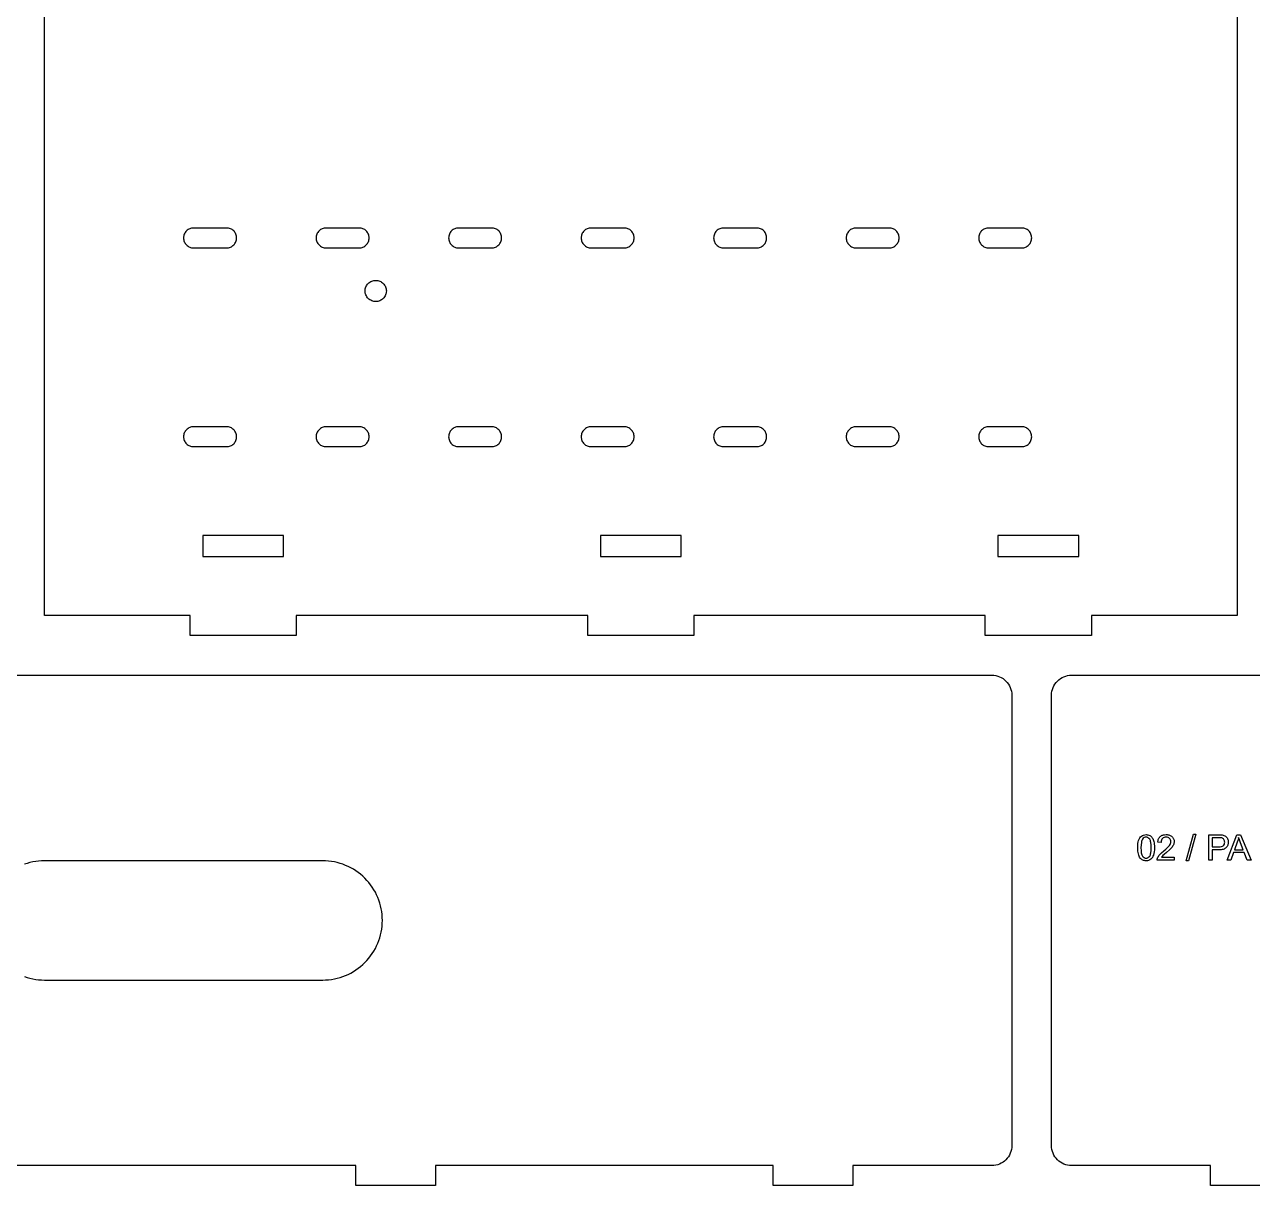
# Model space of a CAD drawing. Header units: millimetres. Extents: x 6 to 594, y -378 to -6.
# Drawn here: x 189 to 374.3, y -369 to -193.8 of the extents above; entities that cross this region are included whole.
import ezdxf

# ---------------------------------------------------------------- set-up
doc = ezdxf.new("R2010")
doc.units = ezdxf.units.MM
for name, color, linetype in [('cut_inner', 7, 'Continuous'), ('cut_outer', 7, 'Continuous'), ('engrave', 5, 'Continuous')]:
    doc.layers.add(name, color=color, linetype=linetype)

msp = doc.modelspace()

# ---------------------------------------------------------------- linework, layer by layer
at = {"layer": 'cut_inner'}
for points in [[(214.5, -227.5), (219.5, -227.5), (219.65, -227.49), (219.79, -227.47), (219.94, -227.44), (220.07, -227.39), (220.21, -227.32), (220.33, -227.25), (220.45, -227.16), (220.56, -227.06), (220.66, -226.95), (220.75, -226.83), (220.82, -226.71), (220.89, -226.57), (220.94, -226.44), (220.97, -226.29), (220.99, -226.15), (221, -226), (221, -226), (220.99, -225.85), (220.97, -225.71), (220.94, -225.56), (220.89, -225.43), (220.82, -225.29), (220.75, -225.17), (220.66, -225.05), (220.56, -224.94), (220.45, -224.84), (220.33, -224.75), (220.21, -224.68), (220.07, -224.61), (219.94, -224.56), (219.79, -224.53), (219.65, -224.51), (219.5, -224.5), (214.5, -224.5), (214.35, -224.51), (214.21, -224.53), (214.06, -224.56), (213.93, -224.61), (213.79, -224.68), (213.67, -224.75), (213.55, -224.84), (213.44, -224.94), (213.34, -225.05), (213.25, -225.17), (213.18, -225.29), (213.11, -225.43), (213.06, -225.56), (213.03, -225.71), (213.01, -225.85), (213, -226), (213, -226), (213.01, -226.15), (213.03, -226.29), (213.06, -226.44), (213.11, -226.57), (213.18, -226.71), (213.25, -226.83), (213.34, -226.95), (213.44, -227.06), (213.55, -227.16), (213.67, -227.25), (213.79, -227.32), (213.93, -227.39), (214.06, -227.44), (214.21, -227.47), (214.35, -227.49), (214.5, -227.5)], [(234.5, -227.5), (239.5, -227.5), (239.65, -227.49), (239.79, -227.47), (239.94, -227.44), (240.07, -227.39), (240.21, -227.32), (240.33, -227.25), (240.45, -227.16), (240.56, -227.06), (240.66, -226.95), (240.75, -226.83), (240.82, -226.71), (240.89, -226.57), (240.94, -226.44), (240.97, -226.29), (240.99, -226.15), (241, -226), (241, -226), (240.99, -225.85), (240.97, -225.71), (240.94, -225.56), (240.89, -225.43), (240.82, -225.29), (240.75, -225.17), (240.66, -225.05), (240.56, -224.94), (240.45, -224.84), (240.33, -224.75), (240.21, -224.68), (240.07, -224.61), (239.94, -224.56), (239.79, -224.53), (239.65, -224.51), (239.5, -224.5), (234.5, -224.5), (234.35, -224.51), (234.21, -224.53), (234.06, -224.56), (233.93, -224.61), (233.79, -224.68), (233.67, -224.75), (233.55, -224.84), (233.44, -224.94), (233.34, -225.05), (233.25, -225.17), (233.18, -225.29), (233.11, -225.43), (233.06, -225.56), (233.03, -225.71), (233.01, -225.85), (233, -226), (233, -226), (233.01, -226.15), (233.03, -226.29), (233.06, -226.44), (233.11, -226.57), (233.18, -226.71), (233.25, -226.83), (233.34, -226.95), (233.44, -227.06), (233.55, -227.16), (233.67, -227.25), (233.79, -227.32), (233.93, -227.39), (234.06, -227.44), (234.21, -227.47), (234.35, -227.49), (234.5, -227.5)], [(254.5, -227.5), (259.5, -227.5), (259.65, -227.49), (259.79, -227.47), (259.94, -227.44), (260.07, -227.39), (260.21, -227.32), (260.33, -227.25), (260.45, -227.16), (260.56, -227.06), (260.66, -226.95), (260.75, -226.83), (260.82, -226.71), (260.89, -226.57), (260.94, -226.44), (260.97, -226.29), (260.99, -226.15), (261, -226), (261, -226), (260.99, -225.85), (260.97, -225.71), (260.94, -225.56), (260.89, -225.43), (260.82, -225.29), (260.75, -225.17), (260.66, -225.05), (260.56, -224.94), (260.45, -224.84), (260.33, -224.75), (260.21, -224.68), (260.07, -224.61), (259.94, -224.56), (259.79, -224.53), (259.65, -224.51), (259.5, -224.5), (254.5, -224.5), (254.35, -224.51), (254.21, -224.53), (254.06, -224.56), (253.93, -224.61), (253.79, -224.68), (253.67, -224.75), (253.55, -224.84), (253.44, -224.94), (253.34, -225.05), (253.25, -225.17), (253.18, -225.29), (253.11, -225.43), (253.06, -225.56), (253.03, -225.71), (253.01, -225.85), (253, -226), (253, -226), (253.01, -226.15), (253.03, -226.29), (253.06, -226.44), (253.11, -226.57), (253.18, -226.71), (253.25, -226.83), (253.34, -226.95), (253.44, -227.06), (253.55, -227.16), (253.67, -227.25), (253.79, -227.32), (253.93, -227.39), (254.06, -227.44), (254.21, -227.47), (254.35, -227.49), (254.5, -227.5)], [(274.5, -227.5), (279.5, -227.5), (279.65, -227.49), (279.79, -227.47), (279.94, -227.44), (280.07, -227.39), (280.21, -227.32), (280.33, -227.25), (280.45, -227.16), (280.56, -227.06), (280.66, -226.95), (280.75, -226.83), (280.82, -226.71), (280.89, -226.57), (280.94, -226.44), (280.97, -226.29), (280.99, -226.15), (281, -226), (281, -226), (280.99, -225.85), (280.97, -225.71), (280.94, -225.56), (280.89, -225.43), (280.82, -225.29), (280.75, -225.17), (280.66, -225.05), (280.56, -224.94), (280.45, -224.84), (280.33, -224.75), (280.21, -224.68), (280.07, -224.61), (279.94, -224.56), (279.79, -224.53), (279.65, -224.51), (279.5, -224.5), (274.5, -224.5), (274.35, -224.51), (274.21, -224.53), (274.06, -224.56), (273.93, -224.61), (273.79, -224.68), (273.67, -224.75), (273.55, -224.84), (273.44, -224.94), (273.34, -225.05), (273.25, -225.17), (273.18, -225.29), (273.11, -225.43), (273.06, -225.56), (273.03, -225.71), (273.01, -225.85), (273, -226), (273, -226), (273.01, -226.15), (273.03, -226.29), (273.06, -226.44), (273.11, -226.57), (273.18, -226.71), (273.25, -226.83), (273.34, -226.95), (273.44, -227.06), (273.55, -227.16), (273.67, -227.25), (273.79, -227.32), (273.93, -227.39), (274.06, -227.44), (274.21, -227.47), (274.35, -227.49), (274.5, -227.5)], [(294.5, -227.5), (299.5, -227.5), (299.65, -227.49), (299.79, -227.47), (299.94, -227.44), (300.07, -227.39), (300.21, -227.32), (300.33, -227.25), (300.45, -227.16), (300.56, -227.06), (300.66, -226.95), (300.75, -226.83), (300.82, -226.71), (300.89, -226.57), (300.94, -226.44), (300.97, -226.29), (300.99, -226.15), (301, -226), (301, -226), (300.99, -225.85), (300.97, -225.71), (300.94, -225.56), (300.89, -225.43), (300.82, -225.29), (300.75, -225.17), (300.66, -225.05), (300.56, -224.94), (300.45, -224.84), (300.33, -224.75), (300.21, -224.68), (300.07, -224.61), (299.94, -224.56), (299.79, -224.53), (299.65, -224.51), (299.5, -224.5), (294.5, -224.5), (294.35, -224.51), (294.21, -224.53), (294.06, -224.56), (293.93, -224.61), (293.79, -224.68), (293.67, -224.75), (293.55, -224.84), (293.44, -224.94), (293.34, -225.05), (293.25, -225.17), (293.18, -225.29), (293.11, -225.43), (293.06, -225.56), (293.03, -225.71), (293.01, -225.85), (293, -226), (293, -226), (293.01, -226.15), (293.03, -226.29), (293.06, -226.44), (293.11, -226.57), (293.18, -226.71), (293.25, -226.83), (293.34, -226.95), (293.44, -227.06), (293.55, -227.16), (293.67, -227.25), (293.79, -227.32), (293.93, -227.39), (294.06, -227.44), (294.21, -227.47), (294.35, -227.49), (294.5, -227.5)], [(314.5, -227.5), (319.5, -227.5), (319.65, -227.49), (319.79, -227.47), (319.94, -227.44), (320.07, -227.39), (320.21, -227.32), (320.33, -227.25), (320.45, -227.16), (320.56, -227.06), (320.66, -226.95), (320.75, -226.83), (320.82, -226.71), (320.89, -226.57), (320.94, -226.44), (320.97, -226.29), (320.99, -226.15), (321, -226), (321, -226), (320.99, -225.85), (320.97, -225.71), (320.94, -225.56), (320.89, -225.43), (320.82, -225.29), (320.75, -225.17), (320.66, -225.05), (320.56, -224.94), (320.45, -224.84), (320.33, -224.75), (320.21, -224.68), (320.07, -224.61), (319.94, -224.56), (319.79, -224.53), (319.65, -224.51), (319.5, -224.5), (314.5, -224.5), (314.35, -224.51), (314.21, -224.53), (314.06, -224.56), (313.93, -224.61), (313.79, -224.68), (313.67, -224.75), (313.55, -224.84), (313.44, -224.94), (313.34, -225.05), (313.25, -225.17), (313.18, -225.29), (313.11, -225.43), (313.06, -225.56), (313.03, -225.71), (313.01, -225.85), (313, -226), (313, -226), (313.01, -226.15), (313.03, -226.29), (313.06, -226.44), (313.11, -226.57), (313.18, -226.71), (313.25, -226.83), (313.34, -226.95), (313.44, -227.06), (313.55, -227.16), (313.67, -227.25), (313.79, -227.32), (313.93, -227.39), (314.06, -227.44), (314.21, -227.47), (314.35, -227.49), (314.5, -227.5)], [(334.5, -227.5), (339.5, -227.5), (339.65, -227.49), (339.79, -227.47), (339.94, -227.44), (340.07, -227.39), (340.21, -227.32), (340.33, -227.25), (340.45, -227.16), (340.56, -227.06), (340.66, -226.95), (340.75, -226.83), (340.82, -226.71), (340.89, -226.57), (340.94, -226.44), (340.97, -226.29), (340.99, -226.15), (341, -226), (341, -226), (340.99, -225.85), (340.97, -225.71), (340.94, -225.56), (340.89, -225.43), (340.82, -225.29), (340.75, -225.17), (340.66, -225.05), (340.56, -224.94), (340.45, -224.84), (340.33, -224.75), (340.21, -224.68), (340.07, -224.61), (339.94, -224.56), (339.79, -224.53), (339.65, -224.51), (339.5, -224.5), (334.5, -224.5), (334.35, -224.51), (334.21, -224.53), (334.06, -224.56), (333.93, -224.61), (333.79, -224.68), (333.67, -224.75), (333.55, -224.84), (333.44, -224.94), (333.34, -225.05), (333.25, -225.17), (333.18, -225.29), (333.11, -225.43), (333.06, -225.56), (333.03, -225.71), (333.01, -225.85), (333, -226), (333, -226), (333.01, -226.15), (333.03, -226.29), (333.06, -226.44), (333.11, -226.57), (333.18, -226.71), (333.25, -226.83), (333.34, -226.95), (333.44, -227.06), (333.55, -227.16), (333.67, -227.25), (333.79, -227.32), (333.93, -227.39), (334.06, -227.44), (334.21, -227.47), (334.35, -227.49), (334.5, -227.5)], [(240.4, -234), (240.41, -233.84), (240.43, -233.69), (240.47, -233.54), (240.52, -233.39), (240.59, -233.25), (240.67, -233.11), (240.76, -232.98), (240.87, -232.87), (240.98, -232.76), (241.11, -232.67), (241.25, -232.59), (241.39, -232.52), (241.54, -232.47), (241.69, -232.43), (241.84, -232.41), (242, -232.4), (242.16, -232.41), (242.31, -232.43), (242.46, -232.47), (242.61, -232.52), (242.75, -232.59), (242.89, -232.67), (243.02, -232.76), (243.13, -232.87), (243.24, -232.98), (243.33, -233.11), (243.41, -233.25), (243.48, -233.39), (243.53, -233.54), (243.57, -233.69), (243.59, -233.84), (243.6, -234), (243.59, -234.16), (243.57, -234.31), (243.53, -234.46), (243.48, -234.61), (243.41, -234.75), (243.33, -234.89), (243.24, -235.02), (243.13, -235.13), (243.02, -235.24), (242.89, -235.33), (242.75, -235.41), (242.61, -235.48), (242.46, -235.53), (242.31, -235.57), (242.16, -235.59), (242, -235.6), (241.84, -235.59), (241.69, -235.57), (241.54, -235.53), (241.39, -235.48), (241.25, -235.41), (241.11, -235.33), (240.98, -235.24), (240.87, -235.13), (240.76, -235.02), (240.67, -234.89), (240.59, -234.75), (240.52, -234.61), (240.47, -234.46), (240.43, -234.31), (240.41, -234.16), (240.4, -234)], [(214.5, -257.5), (219.5, -257.5), (219.65, -257.49), (219.79, -257.47), (219.94, -257.44), (220.07, -257.39), (220.21, -257.32), (220.33, -257.25), (220.45, -257.16), (220.56, -257.06), (220.66, -256.95), (220.75, -256.83), (220.82, -256.71), (220.89, -256.57), (220.94, -256.44), (220.97, -256.29), (220.99, -256.15), (221, -256), (221, -256), (220.99, -255.85), (220.97, -255.71), (220.94, -255.56), (220.89, -255.43), (220.82, -255.29), (220.75, -255.17), (220.66, -255.05), (220.56, -254.94), (220.45, -254.84), (220.33, -254.75), (220.21, -254.68), (220.07, -254.61), (219.94, -254.56), (219.79, -254.53), (219.65, -254.51), (219.5, -254.5), (214.5, -254.5), (214.35, -254.51), (214.21, -254.53), (214.06, -254.56), (213.93, -254.61), (213.79, -254.68), (213.67, -254.75), (213.55, -254.84), (213.44, -254.94), (213.34, -255.05), (213.25, -255.17), (213.18, -255.29), (213.11, -255.43), (213.06, -255.56), (213.03, -255.71), (213.01, -255.85), (213, -256), (213, -256), (213.01, -256.15), (213.03, -256.29), (213.06, -256.44), (213.11, -256.57), (213.18, -256.71), (213.25, -256.83), (213.34, -256.95), (213.44, -257.06), (213.55, -257.16), (213.67, -257.25), (213.79, -257.32), (213.93, -257.39), (214.06, -257.44), (214.21, -257.47), (214.35, -257.49), (214.5, -257.5)], [(234.5, -257.5), (239.5, -257.5), (239.65, -257.49), (239.79, -257.47), (239.94, -257.44), (240.07, -257.39), (240.21, -257.32), (240.33, -257.25), (240.45, -257.16), (240.56, -257.06), (240.66, -256.95), (240.75, -256.83), (240.82, -256.71), (240.89, -256.57), (240.94, -256.44), (240.97, -256.29), (240.99, -256.15), (241, -256), (241, -256), (240.99, -255.85), (240.97, -255.71), (240.94, -255.56), (240.89, -255.43), (240.82, -255.29), (240.75, -255.17), (240.66, -255.05), (240.56, -254.94), (240.45, -254.84), (240.33, -254.75), (240.21, -254.68), (240.07, -254.61), (239.94, -254.56), (239.79, -254.53), (239.65, -254.51), (239.5, -254.5), (234.5, -254.5), (234.35, -254.51), (234.21, -254.53), (234.06, -254.56), (233.93, -254.61), (233.79, -254.68), (233.67, -254.75), (233.55, -254.84), (233.44, -254.94), (233.34, -255.05), (233.25, -255.17), (233.18, -255.29), (233.11, -255.43), (233.06, -255.56), (233.03, -255.71), (233.01, -255.85), (233, -256), (233, -256), (233.01, -256.15), (233.03, -256.29), (233.06, -256.44), (233.11, -256.57), (233.18, -256.71), (233.25, -256.83), (233.34, -256.95), (233.44, -257.06), (233.55, -257.16), (233.67, -257.25), (233.79, -257.32), (233.93, -257.39), (234.06, -257.44), (234.21, -257.47), (234.35, -257.49), (234.5, -257.5)], [(254.5, -257.5), (259.5, -257.5), (259.65, -257.49), (259.79, -257.47), (259.94, -257.44), (260.07, -257.39), (260.21, -257.32), (260.33, -257.25), (260.45, -257.16), (260.56, -257.06), (260.66, -256.95), (260.75, -256.83), (260.82, -256.71), (260.89, -256.57), (260.94, -256.44), (260.97, -256.29), (260.99, -256.15), (261, -256), (261, -256), (260.99, -255.85), (260.97, -255.71), (260.94, -255.56), (260.89, -255.43), (260.82, -255.29), (260.75, -255.17), (260.66, -255.05), (260.56, -254.94), (260.45, -254.84), (260.33, -254.75), (260.21, -254.68), (260.07, -254.61), (259.94, -254.56), (259.79, -254.53), (259.65, -254.51), (259.5, -254.5), (254.5, -254.5), (254.35, -254.51), (254.21, -254.53), (254.06, -254.56), (253.93, -254.61), (253.79, -254.68), (253.67, -254.75), (253.55, -254.84), (253.44, -254.94), (253.34, -255.05), (253.25, -255.17), (253.18, -255.29), (253.11, -255.43), (253.06, -255.56), (253.03, -255.71), (253.01, -255.85), (253, -256), (253, -256), (253.01, -256.15), (253.03, -256.29), (253.06, -256.44), (253.11, -256.57), (253.18, -256.71), (253.25, -256.83), (253.34, -256.95), (253.44, -257.06), (253.55, -257.16), (253.67, -257.25), (253.79, -257.32), (253.93, -257.39), (254.06, -257.44), (254.21, -257.47), (254.35, -257.49), (254.5, -257.5)], [(274.5, -257.5), (279.5, -257.5), (279.65, -257.49), (279.79, -257.47), (279.94, -257.44), (280.07, -257.39), (280.21, -257.32), (280.33, -257.25), (280.45, -257.16), (280.56, -257.06), (280.66, -256.95), (280.75, -256.83), (280.82, -256.71), (280.89, -256.57), (280.94, -256.44), (280.97, -256.29), (280.99, -256.15), (281, -256), (281, -256), (280.99, -255.85), (280.97, -255.71), (280.94, -255.56), (280.89, -255.43), (280.82, -255.29), (280.75, -255.17), (280.66, -255.05), (280.56, -254.94), (280.45, -254.84), (280.33, -254.75), (280.21, -254.68), (280.07, -254.61), (279.94, -254.56), (279.79, -254.53), (279.65, -254.51), (279.5, -254.5), (274.5, -254.5), (274.35, -254.51), (274.21, -254.53), (274.06, -254.56), (273.93, -254.61), (273.79, -254.68), (273.67, -254.75), (273.55, -254.84), (273.44, -254.94), (273.34, -255.05), (273.25, -255.17), (273.18, -255.29), (273.11, -255.43), (273.06, -255.56), (273.03, -255.71), (273.01, -255.85), (273, -256), (273, -256), (273.01, -256.15), (273.03, -256.29), (273.06, -256.44), (273.11, -256.57), (273.18, -256.71), (273.25, -256.83), (273.34, -256.95), (273.44, -257.06), (273.55, -257.16), (273.67, -257.25), (273.79, -257.32), (273.93, -257.39), (274.06, -257.44), (274.21, -257.47), (274.35, -257.49), (274.5, -257.5)], [(294.5, -257.5), (299.5, -257.5), (299.65, -257.49), (299.79, -257.47), (299.94, -257.44), (300.07, -257.39), (300.21, -257.32), (300.33, -257.25), (300.45, -257.16), (300.56, -257.06), (300.66, -256.95), (300.75, -256.83), (300.82, -256.71), (300.89, -256.57), (300.94, -256.44), (300.97, -256.29), (300.99, -256.15), (301, -256), (301, -256), (300.99, -255.85), (300.97, -255.71), (300.94, -255.56), (300.89, -255.43), (300.82, -255.29), (300.75, -255.17), (300.66, -255.05), (300.56, -254.94), (300.45, -254.84), (300.33, -254.75), (300.21, -254.68), (300.07, -254.61), (299.94, -254.56), (299.79, -254.53), (299.65, -254.51), (299.5, -254.5), (294.5, -254.5), (294.35, -254.51), (294.21, -254.53), (294.06, -254.56), (293.93, -254.61), (293.79, -254.68), (293.67, -254.75), (293.55, -254.84), (293.44, -254.94), (293.34, -255.05), (293.25, -255.17), (293.18, -255.29), (293.11, -255.43), (293.06, -255.56), (293.03, -255.71), (293.01, -255.85), (293, -256), (293, -256), (293.01, -256.15), (293.03, -256.29), (293.06, -256.44), (293.11, -256.57), (293.18, -256.71), (293.25, -256.83), (293.34, -256.95), (293.44, -257.06), (293.55, -257.16), (293.67, -257.25), (293.79, -257.32), (293.93, -257.39), (294.06, -257.44), (294.21, -257.47), (294.35, -257.49), (294.5, -257.5)], [(314.5, -257.5), (319.5, -257.5), (319.65, -257.49), (319.79, -257.47), (319.94, -257.44), (320.07, -257.39), (320.21, -257.32), (320.33, -257.25), (320.45, -257.16), (320.56, -257.06), (320.66, -256.95), (320.75, -256.83), (320.82, -256.71), (320.89, -256.57), (320.94, -256.44), (320.97, -256.29), (320.99, -256.15), (321, -256), (321, -256), (320.99, -255.85), (320.97, -255.71), (320.94, -255.56), (320.89, -255.43), (320.82, -255.29), (320.75, -255.17), (320.66, -255.05), (320.56, -254.94), (320.45, -254.84), (320.33, -254.75), (320.21, -254.68), (320.07, -254.61), (319.94, -254.56), (319.79, -254.53), (319.65, -254.51), (319.5, -254.5), (314.5, -254.5), (314.35, -254.51), (314.21, -254.53), (314.06, -254.56), (313.93, -254.61), (313.79, -254.68), (313.67, -254.75), (313.55, -254.84), (313.44, -254.94), (313.34, -255.05), (313.25, -255.17), (313.18, -255.29), (313.11, -255.43), (313.06, -255.56), (313.03, -255.71), (313.01, -255.85), (313, -256), (313, -256), (313.01, -256.15), (313.03, -256.29), (313.06, -256.44), (313.11, -256.57), (313.18, -256.71), (313.25, -256.83), (313.34, -256.95), (313.44, -257.06), (313.55, -257.16), (313.67, -257.25), (313.79, -257.32), (313.93, -257.39), (314.06, -257.44), (314.21, -257.47), (314.35, -257.49), (314.5, -257.5)], [(334.5, -257.5), (339.5, -257.5), (339.65, -257.49), (339.79, -257.47), (339.94, -257.44), (340.07, -257.39), (340.21, -257.32), (340.33, -257.25), (340.45, -257.16), (340.56, -257.06), (340.66, -256.95), (340.75, -256.83), (340.82, -256.71), (340.89, -256.57), (340.94, -256.44), (340.97, -256.29), (340.99, -256.15), (341, -256), (341, -256), (340.99, -255.85), (340.97, -255.71), (340.94, -255.56), (340.89, -255.43), (340.82, -255.29), (340.75, -255.17), (340.66, -255.05), (340.56, -254.94), (340.45, -254.84), (340.33, -254.75), (340.21, -254.68), (340.07, -254.61), (339.94, -254.56), (339.79, -254.53), (339.65, -254.51), (339.5, -254.5), (334.5, -254.5), (334.35, -254.51), (334.21, -254.53), (334.06, -254.56), (333.93, -254.61), (333.79, -254.68), (333.67, -254.75), (333.55, -254.84), (333.44, -254.94), (333.34, -255.05), (333.25, -255.17), (333.18, -255.29), (333.11, -255.43), (333.06, -255.56), (333.03, -255.71), (333.01, -255.85), (333, -256), (333, -256), (333.01, -256.15), (333.03, -256.29), (333.06, -256.44), (333.11, -256.57), (333.18, -256.71), (333.25, -256.83), (333.34, -256.95), (333.44, -257.06), (333.55, -257.16), (333.67, -257.25), (333.79, -257.32), (333.93, -257.39), (334.06, -257.44), (334.21, -257.47), (334.35, -257.49), (334.5, -257.5)], [(215.9, -274.07), (228.1, -274.07), (228.1, -270.93), (215.9, -270.93)], [(275.9, -274.07), (288.1, -274.07), (288.1, -270.93), (275.9, -270.93)], [(335.9, -274.07), (348.1, -274.07), (348.1, -270.93), (335.9, -270.93)]]:
    msp.add_lwpolyline(points, close=True, dxfattribs=at)
msp.add_lwpolyline([(188.97, -337.47), (189.39, -337.61), (189.81, -337.73), (190.24, -337.83), (190.68, -337.9), (191.12, -337.96), (191.56, -337.99), (192, -338), (192, -338), (234, -338), (234.44, -337.99), (234.88, -337.96), (235.32, -337.9), (235.76, -337.83), (236.19, -337.73), (236.61, -337.61), (237.03, -337.47), (237.44, -337.31), (237.85, -337.14), (238.24, -336.94), (238.63, -336.72), (239, -336.48), (239.36, -336.23), (239.71, -335.96), (240.04, -335.67), (240.36, -335.36), (240.67, -335.04), (240.96, -334.71), (241.23, -334.36), (241.48, -334), (241.72, -333.63), (241.94, -333.24), (242.14, -332.85), (242.31, -332.44), (242.47, -332.03), (242.61, -331.61), (242.73, -331.19), (242.83, -330.76), (242.9, -330.32), (242.96, -329.88), (242.99, -329.44), (243, -329), (243, -329), (242.99, -328.56), (242.96, -328.12), (242.9, -327.68), (242.83, -327.24), (242.73, -326.81), (242.61, -326.39), (242.47, -325.97), (242.31, -325.56), (242.14, -325.15), (241.94, -324.76), (241.72, -324.37), (241.48, -324), (241.23, -323.64), (240.96, -323.29), (240.67, -322.96), (240.36, -322.64), (240.04, -322.33), (239.71, -322.04), (239.36, -321.77), (239, -321.52), (238.63, -321.28), (238.24, -321.06), (237.85, -320.86), (237.44, -320.69), (237.03, -320.53), (236.61, -320.39), (236.19, -320.27), (235.76, -320.17), (235.32, -320.1), (234.88, -320.04), (234.44, -320.01), (234, -320), (192, -320), (191.56, -320.01), (191.12, -320.04), (190.68, -320.1), (190.24, -320.17), (189.81, -320.27), (189.39, -320.39), (188.97, -320.53)], dxfattribs=at)
at = {"layer": 'cut_outer'}
for points in [[(372, -6), (372, -283), (350, -283), (350, -286), (334, -286), (334, -283), (290, -283), (290, -286), (274, -286), (274, -283), (230, -283), (230, -286), (214, -286), (214, -283), (192, -283), (192, -66)], [(91, -292), (335, -292), (335.29, -292.01), (335.59, -292.06), (335.87, -292.13), (336.15, -292.23), (336.41, -292.35), (336.67, -292.51), (336.9, -292.68), (337.12, -292.88), (337.32, -293.1), (337.49, -293.33), (337.65, -293.59), (337.77, -293.85), (337.87, -294.13), (337.94, -294.41), (337.99, -294.71), (338, -295), (338, -363), (337.99, -363.29), (337.94, -363.59), (337.87, -363.87), (337.77, -364.15), (337.65, -364.41), (337.49, -364.67), (337.32, -364.9), (337.12, -365.12), (336.9, -365.32), (336.67, -365.49), (336.41, -365.65), (336.15, -365.77), (335.87, -365.87), (335.59, -365.94), (335.29, -365.99), (335, -366), (314, -366), (314, -369), (302, -369), (302, -366), (251, -366), (251, -369), (239, -369), (239, -366), (187, -366)], [(380, -369), (368, -369), (368, -366), (347, -366), (346.71, -365.99), (346.41, -365.94), (346.13, -365.87), (345.85, -365.77), (345.59, -365.65), (345.33, -365.49), (345.1, -365.32), (344.88, -365.12), (344.68, -364.9), (344.51, -364.67), (344.35, -364.41), (344.23, -364.15), (344.13, -363.87), (344.06, -363.59), (344.01, -363.29), (344, -363), (344, -295), (344.01, -294.71), (344.06, -294.41), (344.13, -294.13), (344.23, -293.85), (344.35, -293.59), (344.51, -293.33), (344.68, -293.1), (344.88, -292.88), (345.1, -292.68), (345.33, -292.51), (345.59, -292.35), (345.85, -292.23), (346.13, -292.13), (346.41, -292.06), (346.71, -292.01), (347, -292), (591, -292)]]:
    msp.add_lwpolyline(points, dxfattribs=at)
at = {"layer": 'engrave'}
for points in [[(357, -318.03), (357.01, -317.7), (357.04, -317.41), (357.08, -317.15), (357.14, -316.92), (357.22, -316.73), (357.32, -316.55), (357.43, -316.4), (357.56, -316.28), (357.71, -316.18), (357.88, -316.11), (358.06, -316.06), (358.26, -316.05), (358.41, -316.06), (358.55, -316.08), (358.69, -316.12), (358.81, -316.18), (358.92, -316.25), (359.02, -316.33), (359.11, -316.43), (359.2, -316.54), (359.27, -316.66), (359.33, -316.8), (359.39, -316.95), (359.44, -317.11), (359.47, -317.3), (359.5, -317.51), (359.52, -317.75), (359.52, -318.03), (359.51, -318.35), (359.49, -318.64), (359.44, -318.9), (359.38, -319.13), (359.3, -319.32), (359.21, -319.5), (359.09, -319.65), (358.96, -319.77), (358.82, -319.87), (358.65, -319.94), (358.46, -319.99), (358.26, -320), (358.13, -319.99), (358, -319.97), (357.88, -319.94), (357.76, -319.9), (357.66, -319.84), (357.56, -319.77), (357.47, -319.69), (357.38, -319.6), (357.29, -319.47), (357.22, -319.32), (357.15, -319.15), (357.1, -318.96), (357.05, -318.76), (357.02, -318.53), (357.01, -318.29), (357, -318.03)], [(357.49, -318.03), (357.5, -318.46), (357.54, -318.82), (357.58, -318.97), (357.61, -319.1), (357.66, -319.21), (357.71, -319.29), (357.83, -319.43), (357.96, -319.53), (358.03, -319.57), (358.1, -319.59), (358.18, -319.6), (358.26, -319.61), (358.34, -319.6), (358.42, -319.59), (358.49, -319.56), (358.56, -319.53), (358.69, -319.43), (358.81, -319.29), (358.86, -319.2), (358.91, -319.09), (358.95, -318.97), (358.98, -318.82), (359.02, -318.46), (359.03, -318.03), (359.02, -317.59), (358.98, -317.23), (358.95, -317.08), (358.91, -316.95), (358.86, -316.85), (358.81, -316.76), (358.69, -316.62), (358.56, -316.52), (358.49, -316.49), (358.42, -316.46), (358.34, -316.45), (358.26, -316.44), (358.1, -316.46), (357.96, -316.51), (357.84, -316.6), (357.73, -316.72), (357.68, -316.82), (357.63, -316.93), (357.58, -317.07), (357.55, -317.22), (357.5, -317.59), (357.49, -318.03)], [(362.5, -319.48), (362.5, -319.93), (359.94, -319.93), (359.96, -319.77), (360, -319.6), (360.06, -319.47), (360.13, -319.34), (360.21, -319.22), (360.31, -319.09), (360.43, -318.96), (360.58, -318.82), (360.93, -318.5), (361.22, -318.26), (361.46, -318.04), (361.65, -317.85), (361.79, -317.68), (361.88, -317.54), (361.95, -317.39), (361.99, -317.25), (362.01, -317.11), (362, -316.98), (361.96, -316.85), (361.89, -316.74), (361.81, -316.64), (361.7, -316.55), (361.57, -316.49), (361.43, -316.46), (361.28, -316.44), (361.12, -316.46), (360.97, -316.49), (360.84, -316.56), (360.73, -316.65), (360.64, -316.76), (360.58, -316.89), (360.54, -317.05), (360.52, -317.22), (360.03, -317.17), (360.08, -316.91), (360.11, -316.8), (360.15, -316.69), (360.21, -316.59), (360.27, -316.5), (360.33, -316.41), (360.41, -316.34), (360.5, -316.27), (360.59, -316.21), (360.69, -316.16), (360.79, -316.12), (360.91, -316.09), (361.03, -316.07), (361.29, -316.05), (361.43, -316.05), (361.55, -316.07), (361.68, -316.09), (361.79, -316.13), (361.9, -316.17), (361.99, -316.22), (362.09, -316.29), (362.17, -316.36), (362.25, -316.44), (362.31, -316.52), (362.37, -316.61), (362.41, -316.7), (362.45, -316.8), (362.48, -316.91), (362.49, -317.01), (362.5, -317.12), (362.49, -317.24), (362.47, -317.35), (362.44, -317.47), (362.4, -317.58), (362.35, -317.69), (362.27, -317.81), (362.19, -317.93), (362.09, -318.05), (361.79, -318.35), (361.35, -318.73), (361, -319.03), (360.8, -319.22), (360.69, -319.35), (360.6, -319.48), (362.5, -319.48)], [(364.29, -320), (365.41, -316), (365.79, -316), (364.67, -320), (364.29, -320)], [(367.71, -319.93), (367.71, -316.07), (369.17, -316.07), (369.51, -316.08), (369.75, -316.1), (369.89, -316.13), (370.02, -316.17), (370.13, -316.22), (370.23, -316.28), (370.32, -316.36), (370.41, -316.44), (370.48, -316.54), (370.54, -316.66), (370.59, -316.78), (370.63, -316.91), (370.65, -317.04), (370.66, -317.18), (370.65, -317.31), (370.64, -317.42), (370.62, -317.53), (370.58, -317.64), (370.54, -317.74), (370.48, -317.84), (370.42, -317.93), (370.35, -318.02), (370.26, -318.1), (370.16, -318.17), (370.04, -318.23), (369.91, -318.28), (369.76, -318.31), (369.59, -318.34), (369.41, -318.36), (369.21, -318.36), (368.22, -318.36), (368.22, -319.93), (367.71, -319.93)], [(368.22, -317.91), (369.22, -317.91), (369.45, -317.89), (369.64, -317.86), (369.8, -317.8), (369.92, -317.72), (370.01, -317.62), (370.08, -317.5), (370.12, -317.36), (370.13, -317.2), (370.12, -317.08), (370.1, -316.98), (370.06, -316.88), (370.01, -316.78), (369.94, -316.71), (369.87, -316.64), (369.78, -316.59), (369.69, -316.56), (369.5, -316.53), (369.21, -316.52), (368.22, -316.52), (368.22, -317.91)], [(370.49, -319.93), (371.97, -316.07), (372.52, -316.07), (374.11, -319.93), (373.52, -319.93), (373.07, -318.76), (371.45, -318.76), (371.03, -319.93), (370.49, -319.93)], [(371.6, -318.35), (372.91, -318.35), (372.51, -317.27), (372.35, -316.83), (372.23, -316.47), (372.15, -316.84), (372.03, -317.21), (371.6, -318.35)]]:
    msp.add_lwpolyline(points, close=True, dxfattribs=at)

doc.saveas('drawing.dxf')
